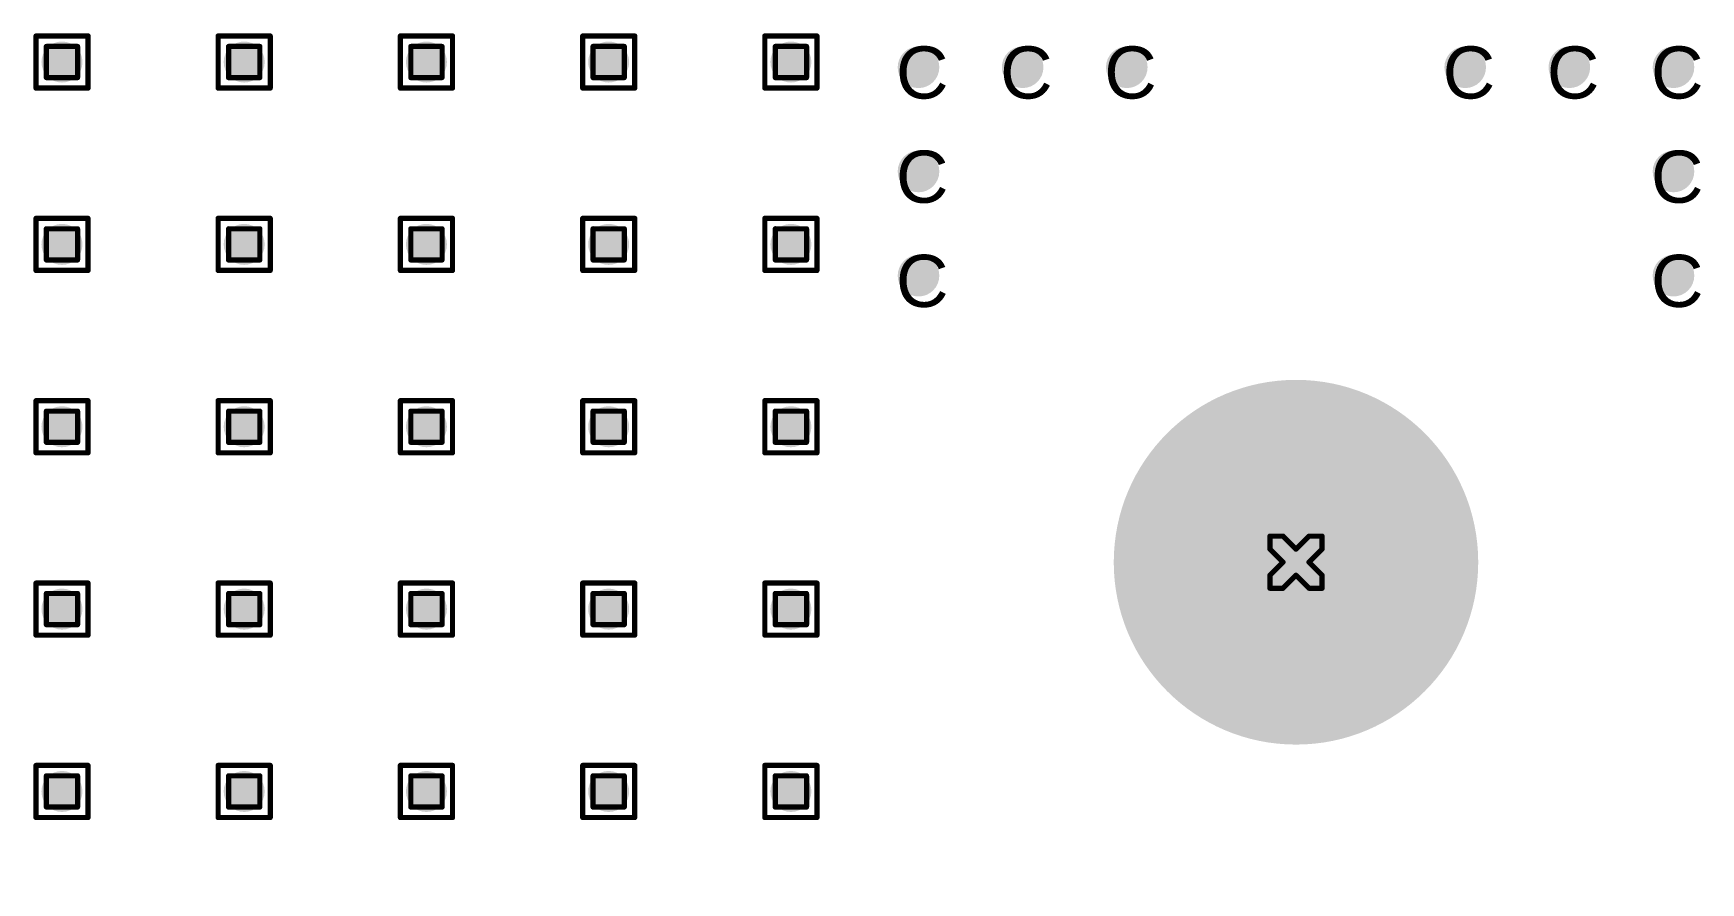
# Model space of a CAD drawing. Header units: millimetres. Extents: x -25 to 478, y -31 to 252.
# Drawn here: x 121.72 to 137.98, y 9.39 to 17.67 of the extents above; entities that cross this region are included whole.
import ezdxf

# ---------------------------------------------------------------- set-up
doc = ezdxf.new("R2010")
doc.units = ezdxf.units.MM
doc.layers.add('DrillDrawing', color=1, linetype='Continuous')
doc.layers.add('ViaHoleLayer', color=16, linetype='Continuous')
doc.styles.add('Arial', font='', dxfattribs={"height": 0.2})
doc.styles.get('Arial').set_extended_font_data('Arial')

# ---------------------------------------------------------------- blocks, each defined once
blk = doc.blocks.new('FP_CB25_18_CY_CONN_TERM_LUG_25MM4_7MM9_MFG_1507')
at = {"layer": 'ViaHoleLayer'}
h = blk.add_hatch(color=16, dxfattribs=at)
edge = h.paths.add_edge_path()
edge.add_arc((-3.048, 3.683), 0.203, 0, 360)
h = blk.add_hatch(color=16, dxfattribs=at)
edge = h.paths.add_edge_path()
edge.add_arc((-2.032, 3.683), 0.203, 0, 360)
h = blk.add_hatch(color=16, dxfattribs=at)
edge = h.paths.add_edge_path()
edge.add_arc((-1.016, 3.683), 0.203, 0, 360)
h = blk.add_hatch(color=16, dxfattribs=at)
edge = h.paths.add_edge_path()
edge.add_arc((0, 3.683), 0.203, 0, 360)
h = blk.add_hatch(color=16, dxfattribs=at)
edge = h.paths.add_edge_path()
edge.add_arc((10.414, 3.683), 0.203, 0, 360)
h = blk.add_hatch(color=16, dxfattribs=at)
edge = h.paths.add_edge_path()
edge.add_arc((11.43, 3.683), 0.203, 0, 360)
h = blk.add_hatch(color=16, dxfattribs=at)
edge = h.paths.add_edge_path()
edge.add_arc((12.446, 3.683), 0.203, 0, 360)
h = blk.add_hatch(color=16, dxfattribs=at)
edge = h.paths.add_edge_path()
edge.add_arc((-3.048, 2.667), 0.203, 0, 360)
h = blk.add_hatch(color=16, dxfattribs=at)
edge = h.paths.add_edge_path()
edge.add_arc((-2.032, 2.667), 0.203, 0, 360)
h = blk.add_hatch(color=16, dxfattribs=at)
edge = h.paths.add_edge_path()
edge.add_arc((-1.016, 2.667), 0.203, 0, 360)
h = blk.add_hatch(color=16, dxfattribs=at)
edge = h.paths.add_edge_path()
edge.add_arc((0, 2.667), 0.203, 0, 360)
h = blk.add_hatch(color=16, dxfattribs=at)
edge = h.paths.add_edge_path()
edge.add_arc((12.446, 2.667), 0.203, 0, 360)
h = blk.add_hatch(color=16, dxfattribs=at)
edge = h.paths.add_edge_path()
edge.add_arc((-3.048, 1.651), 0.203, 0, 360)
h = blk.add_hatch(color=16, dxfattribs=at)
edge = h.paths.add_edge_path()
edge.add_arc((-2.032, 1.651), 0.203, 0, 360)
h = blk.add_hatch(color=16, dxfattribs=at)
edge = h.paths.add_edge_path()
edge.add_arc((-1.016, 1.651), 0.203, 0, 360)
h = blk.add_hatch(color=16, dxfattribs=at)
edge = h.paths.add_edge_path()
edge.add_arc((0, 1.651), 0.203, 0, 360)
h = blk.add_hatch(color=16, dxfattribs=at)
edge = h.paths.add_edge_path()
edge.add_arc((12.446, 1.651), 0.203, 0, 360)
h = blk.add_hatch(color=16, dxfattribs=at)
edge = h.paths.add_edge_path()
edge.add_arc((7.62, 0), 1.778, 0, 360)
h = blk.add_hatch(color=16, dxfattribs=at)
edge = h.paths.add_edge_path()
edge.add_arc((-3.048, 0.635), 0.203, 0, 360)
h = blk.add_hatch(color=16, dxfattribs=at)
edge = h.paths.add_edge_path()
edge.add_arc((-2.032, 0.635), 0.203, 0, 360)
h = blk.add_hatch(color=16, dxfattribs=at)
edge = h.paths.add_edge_path()
edge.add_arc((-1.016, 0.635), 0.203, 0, 360)
h = blk.add_hatch(color=16, dxfattribs=at)
edge = h.paths.add_edge_path()
edge.add_arc((0, 0.635), 0.203, 0, 360)
h = blk.add_hatch(color=16, dxfattribs=at)
edge = h.paths.add_edge_path()
edge.add_arc((-3.048, -0.635), 0.203, 0, 360)
h = blk.add_hatch(color=16, dxfattribs=at)
edge = h.paths.add_edge_path()
edge.add_arc((-2.032, -0.635), 0.203, 0, 360)
h = blk.add_hatch(color=16, dxfattribs=at)
edge = h.paths.add_edge_path()
edge.add_arc((-1.016, -0.635), 0.203, 0, 360)
h = blk.add_hatch(color=16, dxfattribs=at)
edge = h.paths.add_edge_path()
edge.add_arc((0, -0.635), 0.203, 0, 360)
h = blk.add_hatch(color=16, dxfattribs=at)
edge = h.paths.add_edge_path()
edge.add_arc((-3.048, -1.651), 0.203, 0, 360)
h = blk.add_hatch(color=16, dxfattribs=at)
edge = h.paths.add_edge_path()
edge.add_arc((-2.032, -1.651), 0.203, 0, 360)
h = blk.add_hatch(color=16, dxfattribs=at)
edge = h.paths.add_edge_path()
edge.add_arc((-1.016, -1.651), 0.203, 0, 360)
h = blk.add_hatch(color=16, dxfattribs=at)
edge = h.paths.add_edge_path()
edge.add_arc((0, -1.651), 0.203, 0, 360)
h = blk.add_hatch(color=16, dxfattribs=at)
edge = h.paths.add_edge_path()
edge.add_arc((12.446, -1.651), 0.203, 0, 360)
h = blk.add_hatch(color=16, dxfattribs=at)
edge = h.paths.add_edge_path()
edge.add_arc((-3.048, -2.667), 0.203, 0, 360)
h = blk.add_hatch(color=16, dxfattribs=at)
edge = h.paths.add_edge_path()
edge.add_arc((-2.032, -2.667), 0.203, 0, 360)
h = blk.add_hatch(color=16, dxfattribs=at)
edge = h.paths.add_edge_path()
edge.add_arc((-1.016, -2.667), 0.203, 0, 360)
h = blk.add_hatch(color=16, dxfattribs=at)
edge = h.paths.add_edge_path()
edge.add_arc((0, -2.667), 0.203, 0, 360)
h = blk.add_hatch(color=16, dxfattribs=at)
edge = h.paths.add_edge_path()
edge.add_arc((12.446, -2.667), 0.203, 0, 360)
h = blk.add_hatch(color=16, dxfattribs=at)
edge = h.paths.add_edge_path()
edge.add_arc((-3.048, -3.683), 0.203, 0, 360)
h = blk.add_hatch(color=16, dxfattribs=at)
edge = h.paths.add_edge_path()
edge.add_arc((-2.032, -3.683), 0.203, 0, 360)
h = blk.add_hatch(color=16, dxfattribs=at)
edge = h.paths.add_edge_path()
edge.add_arc((-1.016, -3.683), 0.203, 0, 360)
h = blk.add_hatch(color=16, dxfattribs=at)
edge = h.paths.add_edge_path()
edge.add_arc((0, -3.683), 0.203, 0, 360)
h = blk.add_hatch(color=16, dxfattribs=at)
edge = h.paths.add_edge_path()
edge.add_arc((10.414, -3.683), 0.203, 0, 360)
h = blk.add_hatch(color=16, dxfattribs=at)
edge = h.paths.add_edge_path()
edge.add_arc((11.43, -3.683), 0.203, 0, 360)
h = blk.add_hatch(color=16, dxfattribs=at)
edge = h.paths.add_edge_path()
edge.add_arc((12.446, -3.683), 0.203, 0, 360)

msp = doc.modelspace()

# ---------------------------------------------------------------- hatches: boundary and pattern name
at = {"layer": 'ViaHoleLayer'}
h = msp.add_hatch(color=16, dxfattribs=at)
edge = h.paths.add_edge_path()
edge.add_arc((121.996, 17.395), 0.2, 0, 360)
h = msp.add_hatch(color=16, dxfattribs=at)
edge = h.paths.add_edge_path()
edge.add_arc((123.774, 17.395), 0.2, 0, 360)
h = msp.add_hatch(color=16, dxfattribs=at)
edge = h.paths.add_edge_path()
edge.add_arc((125.552, 17.395), 0.2, 0, 360)
h = msp.add_hatch(color=16, dxfattribs=at)
edge = h.paths.add_edge_path()
edge.add_arc((127.33, 17.395), 0.2, 0, 360)
h = msp.add_hatch(color=16, dxfattribs=at)
edge = h.paths.add_edge_path()
edge.add_arc((129.108, 17.395), 0.2, 0, 360)
h = msp.add_hatch(color=16, dxfattribs=at)
edge = h.paths.add_edge_path()
edge.add_arc((121.996, 15.617), 0.2, 0, 360)
h = msp.add_hatch(color=16, dxfattribs=at)
edge = h.paths.add_edge_path()
edge.add_arc((123.774, 15.617), 0.2, 0, 360)
h = msp.add_hatch(color=16, dxfattribs=at)
edge = h.paths.add_edge_path()
edge.add_arc((125.552, 15.617), 0.2, 0, 360)
h = msp.add_hatch(color=16, dxfattribs=at)
edge = h.paths.add_edge_path()
edge.add_arc((127.33, 15.617), 0.2, 0, 360)
h = msp.add_hatch(color=16, dxfattribs=at)
edge = h.paths.add_edge_path()
edge.add_arc((129.108, 15.617), 0.2, 0, 360)
h = msp.add_hatch(color=16, dxfattribs=at)
edge = h.paths.add_edge_path()
edge.add_arc((121.996, 13.839), 0.2, 0, 360)
h = msp.add_hatch(color=16, dxfattribs=at)
edge = h.paths.add_edge_path()
edge.add_arc((123.774, 13.839), 0.2, 0, 360)
h = msp.add_hatch(color=16, dxfattribs=at)
edge = h.paths.add_edge_path()
edge.add_arc((125.552, 13.839), 0.2, 0, 360)
h = msp.add_hatch(color=16, dxfattribs=at)
edge = h.paths.add_edge_path()
edge.add_arc((127.33, 13.839), 0.2, 0, 360)
h = msp.add_hatch(color=16, dxfattribs=at)
edge = h.paths.add_edge_path()
edge.add_arc((129.108, 13.839), 0.2, 0, 360)
h = msp.add_hatch(color=16, dxfattribs=at)
edge = h.paths.add_edge_path()
edge.add_arc((121.996, 12.061), 0.2, 0, 360)
h = msp.add_hatch(color=16, dxfattribs=at)
edge = h.paths.add_edge_path()
edge.add_arc((123.774, 12.061), 0.2, 0, 360)
h = msp.add_hatch(color=16, dxfattribs=at)
edge = h.paths.add_edge_path()
edge.add_arc((125.552, 12.061), 0.2, 0, 360)
h = msp.add_hatch(color=16, dxfattribs=at)
edge = h.paths.add_edge_path()
edge.add_arc((127.33, 12.061), 0.2, 0, 360)
h = msp.add_hatch(color=16, dxfattribs=at)
edge = h.paths.add_edge_path()
edge.add_arc((129.108, 12.061), 0.2, 0, 360)
h = msp.add_hatch(color=16, dxfattribs=at)
edge = h.paths.add_edge_path()
edge.add_arc((121.996, 10.283), 0.2, 0, 360)
h = msp.add_hatch(color=16, dxfattribs=at)
edge = h.paths.add_edge_path()
edge.add_arc((123.774, 10.283), 0.2, 0, 360)
h = msp.add_hatch(color=16, dxfattribs=at)
edge = h.paths.add_edge_path()
edge.add_arc((125.552, 10.283), 0.2, 0, 360)
h = msp.add_hatch(color=16, dxfattribs=at)
edge = h.paths.add_edge_path()
edge.add_arc((127.33, 10.283), 0.2, 0, 360)
h = msp.add_hatch(color=16, dxfattribs=at)
edge = h.paths.add_edge_path()
edge.add_arc((129.108, 10.283), 0.2, 0, 360)

# ---------------------------------------------------------------- linework, layer by layer
at = {"layer": 'DrillDrawing', "const_width": 0.0508}
for points in [[(121.742, 17.649), (122.25, 17.649)], [(121.742, 17.141), (121.742, 17.649)], [(121.844, 17.547), (122.149, 17.547)], [(121.844, 17.243), (121.844, 17.547)], [(122.149, 17.243), (122.149, 17.547)], [(122.25, 17.141), (122.25, 17.649)], [(123.52, 17.649), (124.028, 17.649)], [(123.52, 17.141), (123.52, 17.649)], [(123.622, 17.547), (123.927, 17.547)], [(123.622, 17.243), (123.622, 17.547)], [(123.927, 17.243), (123.927, 17.547)], [(124.028, 17.141), (124.028, 17.649)], [(125.298, 17.649), (125.806, 17.649)], [(125.298, 17.141), (125.298, 17.649)], [(125.4, 17.547), (125.705, 17.547)], [(125.4, 17.243), (125.4, 17.547)], [(125.705, 17.243), (125.705, 17.547)], [(125.806, 17.141), (125.806, 17.649)], [(127.076, 17.649), (127.584, 17.649)], [(127.076, 17.141), (127.076, 17.649)], [(127.178, 17.547), (127.483, 17.547)], [(127.178, 17.243), (127.178, 17.547)], [(127.483, 17.243), (127.483, 17.547)], [(127.584, 17.141), (127.584, 17.649)], [(128.854, 17.649), (129.362, 17.649)], [(128.854, 17.141), (128.854, 17.649)], [(128.956, 17.547), (129.261, 17.547)], [(128.956, 17.243), (128.956, 17.547)], [(129.261, 17.243), (129.261, 17.547)], [(129.362, 17.141), (129.362, 17.649)], [(121.844, 17.243), (122.149, 17.243)], [(123.622, 17.243), (123.927, 17.243)], [(125.4, 17.243), (125.705, 17.243)], [(127.178, 17.243), (127.483, 17.243)], [(128.956, 17.243), (129.261, 17.243)], [(121.742, 17.141), (122.25, 17.141)], [(123.52, 17.141), (124.028, 17.141)], [(125.298, 17.141), (125.806, 17.141)], [(127.076, 17.141), (127.584, 17.141)], [(128.854, 17.141), (129.362, 17.141)], [(121.742, 15.871), (122.25, 15.871)], [(121.742, 15.363), (121.742, 15.871)], [(121.844, 15.769), (122.149, 15.769)], [(121.844, 15.465), (121.844, 15.769)], [(122.149, 15.465), (122.149, 15.769)], [(122.25, 15.363), (122.25, 15.871)], [(123.52, 15.871), (124.028, 15.871)], [(123.52, 15.363), (123.52, 15.871)], [(123.622, 15.769), (123.927, 15.769)], [(123.622, 15.465), (123.622, 15.769)], [(123.927, 15.465), (123.927, 15.769)], [(124.028, 15.363), (124.028, 15.871)], [(125.298, 15.871), (125.806, 15.871)], [(125.298, 15.363), (125.298, 15.871)], [(125.4, 15.769), (125.705, 15.769)], [(125.4, 15.465), (125.4, 15.769)], [(125.705, 15.465), (125.705, 15.769)], [(125.806, 15.363), (125.806, 15.871)], [(127.076, 15.871), (127.584, 15.871)], [(127.076, 15.363), (127.076, 15.871)], [(127.178, 15.769), (127.483, 15.769)], [(127.178, 15.465), (127.178, 15.769)], [(127.483, 15.465), (127.483, 15.769)], [(127.584, 15.363), (127.584, 15.871)], [(128.854, 15.871), (129.362, 15.871)], [(128.854, 15.363), (128.854, 15.871)], [(128.956, 15.769), (129.261, 15.769)], [(128.956, 15.465), (128.956, 15.769)], [(129.261, 15.465), (129.261, 15.769)], [(129.362, 15.363), (129.362, 15.871)], [(121.844, 15.465), (122.149, 15.465)], [(123.622, 15.465), (123.927, 15.465)], [(125.4, 15.465), (125.705, 15.465)], [(127.178, 15.465), (127.483, 15.465)], [(128.956, 15.465), (129.261, 15.465)], [(121.742, 15.363), (122.25, 15.363)], [(123.52, 15.363), (124.028, 15.363)], [(125.298, 15.363), (125.806, 15.363)], [(127.076, 15.363), (127.584, 15.363)], [(128.854, 15.363), (129.362, 15.363)], [(121.742, 14.093), (122.25, 14.093)], [(121.742, 13.585), (121.742, 14.093)], [(121.844, 13.991), (122.149, 13.991)], [(121.844, 13.687), (121.844, 13.991)], [(122.149, 13.687), (122.149, 13.991)], [(122.25, 13.585), (122.25, 14.093)], [(123.52, 14.093), (124.028, 14.093)], [(123.52, 13.585), (123.52, 14.093)], [(123.622, 13.991), (123.927, 13.991)], [(123.622, 13.687), (123.622, 13.991)], [(123.927, 13.687), (123.927, 13.991)], [(124.028, 13.585), (124.028, 14.093)], [(125.298, 14.093), (125.806, 14.093)], [(125.298, 13.585), (125.298, 14.093)], [(125.4, 13.991), (125.705, 13.991)], [(125.4, 13.687), (125.4, 13.991)], [(125.705, 13.687), (125.705, 13.991)], [(125.806, 13.585), (125.806, 14.093)], [(127.076, 14.093), (127.584, 14.093)], [(127.076, 13.585), (127.076, 14.093)], [(127.178, 13.991), (127.483, 13.991)], [(127.178, 13.687), (127.178, 13.991)], [(127.483, 13.687), (127.483, 13.991)], [(127.584, 13.585), (127.584, 14.093)], [(128.854, 14.093), (129.362, 14.093)], [(128.854, 13.585), (128.854, 14.093)], [(128.956, 13.991), (129.261, 13.991)], [(128.956, 13.687), (128.956, 13.991)], [(129.261, 13.687), (129.261, 13.991)], [(129.362, 13.585), (129.362, 14.093)], [(121.844, 13.687), (122.149, 13.687)], [(123.622, 13.687), (123.927, 13.687)], [(125.4, 13.687), (125.705, 13.687)], [(127.178, 13.687), (127.483, 13.687)], [(128.956, 13.687), (129.261, 13.687)], [(121.742, 13.585), (122.25, 13.585)], [(123.52, 13.585), (124.028, 13.585)], [(125.298, 13.585), (125.806, 13.585)], [(127.076, 13.585), (127.584, 13.585)], [(128.854, 13.585), (129.362, 13.585)], [(133.782, 12.645), (133.782, 12.772)], [(133.782, 12.772), (133.909, 12.772)], [(133.909, 12.772), (134.036, 12.645)], [(134.036, 12.645), (134.163, 12.772)], [(134.163, 12.772), (134.29, 12.772)], [(134.29, 12.645), (134.29, 12.772)], [(133.782, 12.645), (133.909, 12.518)], [(133.782, 12.391), (133.909, 12.518)], [(134.163, 12.518), (134.29, 12.645)], [(134.163, 12.518), (134.29, 12.391)], [(133.782, 12.264), (133.782, 12.391)], [(133.909, 12.264), (134.036, 12.391)], [(134.036, 12.391), (134.163, 12.264)], [(134.29, 12.264), (134.29, 12.391)], [(121.742, 12.315), (122.25, 12.315)], [(121.742, 11.807), (121.742, 12.315)], [(121.844, 12.213), (122.149, 12.213)], [(121.844, 11.909), (121.844, 12.213)], [(122.149, 11.909), (122.149, 12.213)], [(122.25, 11.807), (122.25, 12.315)], [(123.52, 12.315), (124.028, 12.315)], [(123.52, 11.807), (123.52, 12.315)], [(123.622, 12.213), (123.927, 12.213)], [(123.622, 11.909), (123.622, 12.213)], [(123.927, 11.909), (123.927, 12.213)], [(124.028, 11.807), (124.028, 12.315)], [(125.298, 12.315), (125.806, 12.315)], [(125.298, 11.807), (125.298, 12.315)], [(125.4, 12.213), (125.705, 12.213)], [(125.4, 11.909), (125.4, 12.213)], [(125.705, 11.909), (125.705, 12.213)], [(125.806, 11.807), (125.806, 12.315)], [(127.076, 12.315), (127.584, 12.315)], [(127.076, 11.807), (127.076, 12.315)], [(127.178, 12.213), (127.483, 12.213)], [(127.178, 11.909), (127.178, 12.213)], [(127.483, 11.909), (127.483, 12.213)], [(127.584, 11.807), (127.584, 12.315)], [(128.854, 12.315), (129.362, 12.315)], [(128.854, 11.807), (128.854, 12.315)], [(128.956, 12.213), (129.261, 12.213)], [(128.956, 11.909), (128.956, 12.213)], [(129.261, 11.909), (129.261, 12.213)], [(129.362, 11.807), (129.362, 12.315)], [(133.782, 12.264), (133.909, 12.264)], [(134.163, 12.264), (134.29, 12.264)], [(121.844, 11.909), (122.149, 11.909)], [(123.622, 11.909), (123.927, 11.909)], [(125.4, 11.909), (125.705, 11.909)], [(127.178, 11.909), (127.483, 11.909)], [(128.956, 11.909), (129.261, 11.909)], [(121.742, 11.807), (122.25, 11.807)], [(123.52, 11.807), (124.028, 11.807)], [(125.298, 11.807), (125.806, 11.807)], [(127.076, 11.807), (127.584, 11.807)], [(128.854, 11.807), (129.362, 11.807)], [(121.742, 10.537), (122.25, 10.537)], [(121.742, 10.029), (121.742, 10.537)], [(121.844, 10.435), (122.149, 10.435)], [(121.844, 10.131), (121.844, 10.435)], [(122.149, 10.131), (122.149, 10.435)], [(122.25, 10.029), (122.25, 10.537)], [(123.52, 10.537), (124.028, 10.537)], [(123.52, 10.029), (123.52, 10.537)], [(123.622, 10.435), (123.927, 10.435)], [(123.622, 10.131), (123.622, 10.435)], [(123.927, 10.131), (123.927, 10.435)], [(124.028, 10.029), (124.028, 10.537)], [(125.298, 10.537), (125.806, 10.537)], [(125.298, 10.029), (125.298, 10.537)], [(125.4, 10.435), (125.705, 10.435)], [(125.4, 10.131), (125.4, 10.435)], [(125.705, 10.131), (125.705, 10.435)], [(125.806, 10.029), (125.806, 10.537)], [(127.076, 10.537), (127.584, 10.537)], [(127.076, 10.029), (127.076, 10.537)], [(127.178, 10.435), (127.483, 10.435)], [(127.178, 10.131), (127.178, 10.435)], [(127.483, 10.131), (127.483, 10.435)], [(127.584, 10.029), (127.584, 10.537)], [(128.854, 10.537), (129.362, 10.537)], [(128.854, 10.029), (128.854, 10.537)], [(128.956, 10.435), (129.261, 10.435)], [(128.956, 10.131), (128.956, 10.435)], [(129.261, 10.131), (129.261, 10.435)], [(129.362, 10.029), (129.362, 10.537)], [(121.844, 10.131), (122.149, 10.131)], [(123.622, 10.131), (123.927, 10.131)], [(125.4, 10.131), (125.705, 10.131)], [(127.178, 10.131), (127.483, 10.131)], [(128.956, 10.131), (129.261, 10.131)], [(121.742, 10.029), (122.25, 10.029)], [(123.52, 10.029), (124.028, 10.029)], [(125.298, 10.029), (125.806, 10.029)], [(127.076, 10.029), (127.584, 10.029)], [(128.854, 10.029), (129.362, 10.029)]]:
    msp.add_lwpolyline(points, dxfattribs=at)
at = {"layer": 'DrillDrawing', "const_width": 0.0254}
for points in [[(121.73, 17.649, 1), (121.755, 17.649, 1)], [(121.73, 17.649, 1), (121.755, 17.649, 1)], [(121.831, 17.547, 1), (121.856, 17.547, 1)], [(121.831, 17.547, 1), (121.856, 17.547, 1)], [(122.136, 17.547, 1), (122.161, 17.547, 1)], [(122.136, 17.547, 1), (122.161, 17.547, 1)], [(122.237, 17.649, 1), (122.263, 17.649, 1)], [(122.237, 17.649, 1), (122.263, 17.649, 1)], [(123.507, 17.649, 1), (123.533, 17.649, 1)], [(123.507, 17.649, 1), (123.533, 17.649, 1)], [(123.609, 17.547, 1), (123.635, 17.547, 1)], [(123.609, 17.547, 1), (123.635, 17.547, 1)], [(123.914, 17.547, 1), (123.939, 17.547, 1)], [(123.914, 17.547, 1), (123.939, 17.547, 1)], [(124.016, 17.649, 1), (124.041, 17.649, 1)], [(124.016, 17.649, 1), (124.041, 17.649, 1)], [(125.285, 17.649, 1), (125.311, 17.649, 1)], [(125.285, 17.649, 1), (125.311, 17.649, 1)], [(125.387, 17.547, 1), (125.412, 17.547, 1)], [(125.387, 17.547, 1), (125.412, 17.547, 1)], [(125.692, 17.547, 1), (125.717, 17.547, 1)], [(125.692, 17.547, 1), (125.717, 17.547, 1)], [(125.793, 17.649, 1), (125.819, 17.649, 1)], [(125.793, 17.649, 1), (125.819, 17.649, 1)], [(127.064, 17.649, 1), (127.089, 17.649, 1)], [(127.064, 17.649, 1), (127.089, 17.649, 1)], [(127.165, 17.547, 1), (127.191, 17.547, 1)], [(127.165, 17.547, 1), (127.191, 17.547, 1)], [(127.47, 17.547, 1), (127.495, 17.547, 1)], [(127.47, 17.547, 1), (127.495, 17.547, 1)], [(127.572, 17.649, 1), (127.597, 17.649, 1)], [(127.572, 17.649, 1), (127.597, 17.649, 1)], [(128.841, 17.649, 1), (128.867, 17.649, 1)], [(128.841, 17.649, 1), (128.867, 17.649, 1)], [(128.943, 17.547, 1), (128.969, 17.547, 1)], [(128.943, 17.547, 1), (128.969, 17.547, 1)], [(129.248, 17.547, 1), (129.273, 17.547, 1)], [(129.248, 17.547, 1), (129.273, 17.547, 1)], [(129.35, 17.649, 1), (129.375, 17.649, 1)], [(129.35, 17.649, 1), (129.375, 17.649, 1)], [(121.831, 17.243, 1), (121.856, 17.243, 1)], [(121.831, 17.243, 1), (121.856, 17.243, 1)], [(122.136, 17.243, 1), (122.161, 17.243, 1)], [(122.136, 17.243, 1), (122.161, 17.243, 1)], [(123.609, 17.243, 1), (123.635, 17.243, 1)], [(123.609, 17.243, 1), (123.635, 17.243, 1)], [(123.914, 17.243, 1), (123.939, 17.243, 1)], [(123.914, 17.243, 1), (123.939, 17.243, 1)], [(125.387, 17.243, 1), (125.412, 17.243, 1)], [(125.387, 17.243, 1), (125.412, 17.243, 1)], [(125.692, 17.243, 1), (125.717, 17.243, 1)], [(125.692, 17.243, 1), (125.717, 17.243, 1)], [(127.165, 17.243, 1), (127.191, 17.243, 1)], [(127.165, 17.243, 1), (127.191, 17.243, 1)], [(127.47, 17.243, 1), (127.495, 17.243, 1)], [(127.47, 17.243, 1), (127.495, 17.243, 1)], [(128.943, 17.243, 1), (128.969, 17.243, 1)], [(128.943, 17.243, 1), (128.969, 17.243, 1)], [(129.248, 17.243, 1), (129.273, 17.243, 1)], [(129.248, 17.243, 1), (129.273, 17.243, 1)], [(121.73, 17.141, 1), (121.755, 17.141, 1)], [(121.73, 17.141, 1), (121.755, 17.141, 1)], [(122.237, 17.141, 1), (122.263, 17.141, 1)], [(122.237, 17.141, 1), (122.263, 17.141, 1)], [(123.507, 17.141, 1), (123.533, 17.141, 1)], [(123.507, 17.141, 1), (123.533, 17.141, 1)], [(124.016, 17.141, 1), (124.041, 17.141, 1)], [(124.016, 17.141, 1), (124.041, 17.141, 1)], [(125.285, 17.141, 1), (125.311, 17.141, 1)], [(125.285, 17.141, 1), (125.311, 17.141, 1)], [(125.793, 17.141, 1), (125.819, 17.141, 1)], [(125.793, 17.141, 1), (125.819, 17.141, 1)], [(127.064, 17.141, 1), (127.089, 17.141, 1)], [(127.064, 17.141, 1), (127.089, 17.141, 1)], [(127.572, 17.141, 1), (127.597, 17.141, 1)], [(127.572, 17.141, 1), (127.597, 17.141, 1)], [(128.841, 17.141, 1), (128.867, 17.141, 1)], [(128.841, 17.141, 1), (128.867, 17.141, 1)], [(129.35, 17.141, 1), (129.375, 17.141, 1)], [(129.35, 17.141, 1), (129.375, 17.141, 1)], [(121.73, 15.871, 1), (121.755, 15.871, 1)], [(121.73, 15.871, 1), (121.755, 15.871, 1)], [(121.831, 15.769, 1), (121.856, 15.769, 1)], [(121.831, 15.769, 1), (121.856, 15.769, 1)], [(122.136, 15.769, 1), (122.161, 15.769, 1)], [(122.136, 15.769, 1), (122.161, 15.769, 1)], [(122.237, 15.871, 1), (122.263, 15.871, 1)], [(122.237, 15.871, 1), (122.263, 15.871, 1)], [(123.507, 15.871, 1), (123.533, 15.871, 1)], [(123.507, 15.871, 1), (123.533, 15.871, 1)], [(123.609, 15.769, 1), (123.635, 15.769, 1)], [(123.609, 15.769, 1), (123.635, 15.769, 1)], [(123.914, 15.769, 1), (123.939, 15.769, 1)], [(123.914, 15.769, 1), (123.939, 15.769, 1)], [(124.016, 15.871, 1), (124.041, 15.871, 1)], [(124.016, 15.871, 1), (124.041, 15.871, 1)], [(125.285, 15.871, 1), (125.311, 15.871, 1)], [(125.285, 15.871, 1), (125.311, 15.871, 1)], [(125.387, 15.769, 1), (125.412, 15.769, 1)], [(125.387, 15.769, 1), (125.412, 15.769, 1)], [(125.692, 15.769, 1), (125.717, 15.769, 1)], [(125.692, 15.769, 1), (125.717, 15.769, 1)], [(125.793, 15.871, 1), (125.819, 15.871, 1)], [(125.793, 15.871, 1), (125.819, 15.871, 1)], [(127.064, 15.871, 1), (127.089, 15.871, 1)], [(127.064, 15.871, 1), (127.089, 15.871, 1)], [(127.165, 15.769, 1), (127.191, 15.769, 1)], [(127.165, 15.769, 1), (127.191, 15.769, 1)], [(127.47, 15.769, 1), (127.495, 15.769, 1)], [(127.47, 15.769, 1), (127.495, 15.769, 1)], [(127.572, 15.871, 1), (127.597, 15.871, 1)], [(127.572, 15.871, 1), (127.597, 15.871, 1)], [(128.841, 15.871, 1), (128.867, 15.871, 1)], [(128.841, 15.871, 1), (128.867, 15.871, 1)], [(128.943, 15.769, 1), (128.969, 15.769, 1)], [(128.943, 15.769, 1), (128.969, 15.769, 1)], [(129.248, 15.769, 1), (129.273, 15.769, 1)], [(129.248, 15.769, 1), (129.273, 15.769, 1)], [(129.35, 15.871, 1), (129.375, 15.871, 1)], [(129.35, 15.871, 1), (129.375, 15.871, 1)], [(121.831, 15.465, 1), (121.856, 15.465, 1)], [(121.831, 15.465, 1), (121.856, 15.465, 1)], [(122.136, 15.465, 1), (122.161, 15.465, 1)], [(122.136, 15.465, 1), (122.161, 15.465, 1)], [(123.609, 15.465, 1), (123.635, 15.465, 1)], [(123.609, 15.465, 1), (123.635, 15.465, 1)], [(123.914, 15.465, 1), (123.939, 15.465, 1)], [(123.914, 15.465, 1), (123.939, 15.465, 1)], [(125.387, 15.465, 1), (125.412, 15.465, 1)], [(125.387, 15.465, 1), (125.412, 15.465, 1)], [(125.692, 15.465, 1), (125.717, 15.465, 1)], [(125.692, 15.465, 1), (125.717, 15.465, 1)], [(127.165, 15.465, 1), (127.191, 15.465, 1)], [(127.165, 15.465, 1), (127.191, 15.465, 1)], [(127.47, 15.465, 1), (127.495, 15.465, 1)], [(127.47, 15.465, 1), (127.495, 15.465, 1)], [(128.943, 15.465, 1), (128.969, 15.465, 1)], [(128.943, 15.465, 1), (128.969, 15.465, 1)], [(129.248, 15.465, 1), (129.273, 15.465, 1)], [(129.248, 15.465, 1), (129.273, 15.465, 1)], [(121.73, 15.363, 1), (121.755, 15.363, 1)], [(121.73, 15.363, 1), (121.755, 15.363, 1)], [(122.237, 15.363, 1), (122.263, 15.363, 1)], [(122.237, 15.363, 1), (122.263, 15.363, 1)], [(123.507, 15.363, 1), (123.533, 15.363, 1)], [(123.507, 15.363, 1), (123.533, 15.363, 1)], [(124.016, 15.363, 1), (124.041, 15.363, 1)], [(124.016, 15.363, 1), (124.041, 15.363, 1)], [(125.285, 15.363, 1), (125.311, 15.363, 1)], [(125.285, 15.363, 1), (125.311, 15.363, 1)], [(125.793, 15.363, 1), (125.819, 15.363, 1)], [(125.793, 15.363, 1), (125.819, 15.363, 1)], [(127.064, 15.363, 1), (127.089, 15.363, 1)], [(127.064, 15.363, 1), (127.089, 15.363, 1)], [(127.572, 15.363, 1), (127.597, 15.363, 1)], [(127.572, 15.363, 1), (127.597, 15.363, 1)], [(128.841, 15.363, 1), (128.867, 15.363, 1)], [(128.841, 15.363, 1), (128.867, 15.363, 1)], [(129.35, 15.363, 1), (129.375, 15.363, 1)], [(129.35, 15.363, 1), (129.375, 15.363, 1)], [(121.73, 14.093, 1), (121.755, 14.093, 1)], [(121.73, 14.093, 1), (121.755, 14.093, 1)], [(121.831, 13.991, 1), (121.856, 13.991, 1)], [(121.831, 13.991, 1), (121.856, 13.991, 1)], [(122.136, 13.991, 1), (122.161, 13.991, 1)], [(122.136, 13.991, 1), (122.161, 13.991, 1)], [(122.237, 14.093, 1), (122.263, 14.093, 1)], [(122.237, 14.093, 1), (122.263, 14.093, 1)], [(123.507, 14.093, 1), (123.533, 14.093, 1)], [(123.507, 14.093, 1), (123.533, 14.093, 1)], [(123.609, 13.991, 1), (123.635, 13.991, 1)], [(123.609, 13.991, 1), (123.635, 13.991, 1)], [(123.914, 13.991, 1), (123.939, 13.991, 1)], [(123.914, 13.991, 1), (123.939, 13.991, 1)], [(124.016, 14.093, 1), (124.041, 14.093, 1)], [(124.016, 14.093, 1), (124.041, 14.093, 1)], [(125.285, 14.093, 1), (125.311, 14.093, 1)], [(125.285, 14.093, 1), (125.311, 14.093, 1)], [(125.387, 13.991, 1), (125.412, 13.991, 1)], [(125.387, 13.991, 1), (125.412, 13.991, 1)], [(125.692, 13.991, 1), (125.717, 13.991, 1)], [(125.692, 13.991, 1), (125.717, 13.991, 1)], [(125.793, 14.093, 1), (125.819, 14.093, 1)], [(125.793, 14.093, 1), (125.819, 14.093, 1)], [(127.064, 14.093, 1), (127.089, 14.093, 1)], [(127.064, 14.093, 1), (127.089, 14.093, 1)], [(127.165, 13.991, 1), (127.191, 13.991, 1)], [(127.165, 13.991, 1), (127.191, 13.991, 1)], [(127.47, 13.991, 1), (127.495, 13.991, 1)], [(127.47, 13.991, 1), (127.495, 13.991, 1)], [(127.572, 14.093, 1), (127.597, 14.093, 1)], [(127.572, 14.093, 1), (127.597, 14.093, 1)], [(128.841, 14.093, 1), (128.867, 14.093, 1)], [(128.841, 14.093, 1), (128.867, 14.093, 1)], [(128.943, 13.991, 1), (128.969, 13.991, 1)], [(128.943, 13.991, 1), (128.969, 13.991, 1)], [(129.248, 13.991, 1), (129.273, 13.991, 1)], [(129.248, 13.991, 1), (129.273, 13.991, 1)], [(129.35, 14.093, 1), (129.375, 14.093, 1)], [(129.35, 14.093, 1), (129.375, 14.093, 1)], [(121.831, 13.687, 1), (121.856, 13.687, 1)], [(121.831, 13.687, 1), (121.856, 13.687, 1)], [(122.136, 13.687, 1), (122.161, 13.687, 1)], [(122.136, 13.687, 1), (122.161, 13.687, 1)], [(123.609, 13.687, 1), (123.635, 13.687, 1)], [(123.609, 13.687, 1), (123.635, 13.687, 1)], [(123.914, 13.687, 1), (123.939, 13.687, 1)], [(123.914, 13.687, 1), (123.939, 13.687, 1)], [(125.387, 13.687, 1), (125.412, 13.687, 1)], [(125.387, 13.687, 1), (125.412, 13.687, 1)], [(125.692, 13.687, 1), (125.717, 13.687, 1)], [(125.692, 13.687, 1), (125.717, 13.687, 1)], [(127.165, 13.687, 1), (127.191, 13.687, 1)], [(127.165, 13.687, 1), (127.191, 13.687, 1)], [(127.47, 13.687, 1), (127.495, 13.687, 1)], [(127.47, 13.687, 1), (127.495, 13.687, 1)], [(128.943, 13.687, 1), (128.969, 13.687, 1)], [(128.943, 13.687, 1), (128.969, 13.687, 1)], [(129.248, 13.687, 1), (129.273, 13.687, 1)], [(129.248, 13.687, 1), (129.273, 13.687, 1)], [(121.73, 13.585, 1), (121.755, 13.585, 1)], [(121.73, 13.585, 1), (121.755, 13.585, 1)], [(122.237, 13.585, 1), (122.263, 13.585, 1)], [(122.237, 13.585, 1), (122.263, 13.585, 1)], [(123.507, 13.585, 1), (123.533, 13.585, 1)], [(123.507, 13.585, 1), (123.533, 13.585, 1)], [(124.016, 13.585, 1), (124.041, 13.585, 1)], [(124.016, 13.585, 1), (124.041, 13.585, 1)], [(125.285, 13.585, 1), (125.311, 13.585, 1)], [(125.285, 13.585, 1), (125.311, 13.585, 1)], [(125.793, 13.585, 1), (125.819, 13.585, 1)], [(125.793, 13.585, 1), (125.819, 13.585, 1)], [(127.064, 13.585, 1), (127.089, 13.585, 1)], [(127.064, 13.585, 1), (127.089, 13.585, 1)], [(127.572, 13.585, 1), (127.597, 13.585, 1)], [(127.572, 13.585, 1), (127.597, 13.585, 1)], [(128.841, 13.585, 1), (128.867, 13.585, 1)], [(128.841, 13.585, 1), (128.867, 13.585, 1)], [(129.35, 13.585, 1), (129.375, 13.585, 1)], [(129.35, 13.585, 1), (129.375, 13.585, 1)], [(133.769, 12.772, 1), (133.794, 12.772, 1)], [(133.769, 12.772, 1), (133.794, 12.772, 1)], [(133.896, 12.772, 1), (133.922, 12.772, 1)], [(133.896, 12.772, 1), (133.922, 12.772, 1)], [(134.15, 12.772, 1), (134.175, 12.772, 1)], [(134.15, 12.772, 1), (134.175, 12.772, 1)], [(134.277, 12.772, 1), (134.303, 12.772, 1)], [(134.277, 12.772, 1), (134.303, 12.772, 1)], [(133.769, 12.645, 1), (133.794, 12.645, 1)], [(133.769, 12.645, 1), (133.794, 12.645, 1)], [(133.896, 12.518, 1), (133.922, 12.518, 1)], [(133.896, 12.518, 1), (133.922, 12.518, 1)], [(134.023, 12.645, 1), (134.048, 12.645, 1)], [(134.023, 12.645, 1), (134.048, 12.645, 1)], [(134.15, 12.518, 1), (134.175, 12.518, 1)], [(134.15, 12.518, 1), (134.175, 12.518, 1)], [(134.277, 12.645, 1), (134.303, 12.645, 1)], [(134.277, 12.645, 1), (134.303, 12.645, 1)], [(133.769, 12.391, 1), (133.794, 12.391, 1)], [(133.769, 12.391, 1), (133.794, 12.391, 1)], [(134.023, 12.391, 1), (134.048, 12.391, 1)], [(134.023, 12.391, 1), (134.048, 12.391, 1)], [(134.277, 12.391, 1), (134.303, 12.391, 1)], [(134.277, 12.391, 1), (134.303, 12.391, 1)], [(121.73, 12.315, 1), (121.755, 12.315, 1)], [(121.73, 12.315, 1), (121.755, 12.315, 1)], [(121.831, 12.213, 1), (121.856, 12.213, 1)], [(121.831, 12.213, 1), (121.856, 12.213, 1)], [(122.136, 12.213, 1), (122.161, 12.213, 1)], [(122.136, 12.213, 1), (122.161, 12.213, 1)], [(122.237, 12.315, 1), (122.263, 12.315, 1)], [(122.237, 12.315, 1), (122.263, 12.315, 1)], [(123.507, 12.315, 1), (123.533, 12.315, 1)], [(123.507, 12.315, 1), (123.533, 12.315, 1)], [(123.609, 12.213, 1), (123.635, 12.213, 1)], [(123.609, 12.213, 1), (123.635, 12.213, 1)], [(123.914, 12.213, 1), (123.939, 12.213, 1)], [(123.914, 12.213, 1), (123.939, 12.213, 1)], [(124.016, 12.315, 1), (124.041, 12.315, 1)], [(124.016, 12.315, 1), (124.041, 12.315, 1)], [(125.285, 12.315, 1), (125.311, 12.315, 1)], [(125.285, 12.315, 1), (125.311, 12.315, 1)], [(125.387, 12.213, 1), (125.412, 12.213, 1)], [(125.387, 12.213, 1), (125.412, 12.213, 1)], [(125.692, 12.213, 1), (125.717, 12.213, 1)], [(125.692, 12.213, 1), (125.717, 12.213, 1)], [(125.793, 12.315, 1), (125.819, 12.315, 1)], [(125.793, 12.315, 1), (125.819, 12.315, 1)], [(127.064, 12.315, 1), (127.089, 12.315, 1)], [(127.064, 12.315, 1), (127.089, 12.315, 1)], [(127.165, 12.213, 1), (127.191, 12.213, 1)], [(127.165, 12.213, 1), (127.191, 12.213, 1)], [(127.47, 12.213, 1), (127.495, 12.213, 1)], [(127.47, 12.213, 1), (127.495, 12.213, 1)], [(127.572, 12.315, 1), (127.597, 12.315, 1)], [(127.572, 12.315, 1), (127.597, 12.315, 1)], [(128.841, 12.315, 1), (128.867, 12.315, 1)], [(128.841, 12.315, 1), (128.867, 12.315, 1)], [(128.943, 12.213, 1), (128.969, 12.213, 1)], [(128.943, 12.213, 1), (128.969, 12.213, 1)], [(129.248, 12.213, 1), (129.273, 12.213, 1)], [(129.248, 12.213, 1), (129.273, 12.213, 1)], [(129.35, 12.315, 1), (129.375, 12.315, 1)], [(129.35, 12.315, 1), (129.375, 12.315, 1)], [(133.769, 12.264, 1), (133.794, 12.264, 1)], [(133.769, 12.264, 1), (133.794, 12.264, 1)], [(133.896, 12.264, 1), (133.922, 12.264, 1)], [(133.896, 12.264, 1), (133.922, 12.264, 1)], [(134.15, 12.264, 1), (134.175, 12.264, 1)], [(134.15, 12.264, 1), (134.175, 12.264, 1)], [(134.277, 12.264, 1), (134.303, 12.264, 1)], [(134.277, 12.264, 1), (134.303, 12.264, 1)], [(121.831, 11.909, 1), (121.856, 11.909, 1)], [(121.831, 11.909, 1), (121.856, 11.909, 1)], [(122.136, 11.909, 1), (122.161, 11.909, 1)], [(122.136, 11.909, 1), (122.161, 11.909, 1)], [(123.609, 11.909, 1), (123.635, 11.909, 1)], [(123.609, 11.909, 1), (123.635, 11.909, 1)], [(123.914, 11.909, 1), (123.939, 11.909, 1)], [(123.914, 11.909, 1), (123.939, 11.909, 1)], [(125.387, 11.909, 1), (125.412, 11.909, 1)], [(125.387, 11.909, 1), (125.412, 11.909, 1)], [(125.692, 11.909, 1), (125.717, 11.909, 1)], [(125.692, 11.909, 1), (125.717, 11.909, 1)], [(127.165, 11.909, 1), (127.191, 11.909, 1)], [(127.165, 11.909, 1), (127.191, 11.909, 1)], [(127.47, 11.909, 1), (127.495, 11.909, 1)], [(127.47, 11.909, 1), (127.495, 11.909, 1)], [(128.943, 11.909, 1), (128.969, 11.909, 1)], [(128.943, 11.909, 1), (128.969, 11.909, 1)], [(129.248, 11.909, 1), (129.273, 11.909, 1)], [(129.248, 11.909, 1), (129.273, 11.909, 1)], [(121.73, 11.807, 1), (121.755, 11.807, 1)], [(121.73, 11.807, 1), (121.755, 11.807, 1)], [(122.237, 11.807, 1), (122.263, 11.807, 1)], [(122.237, 11.807, 1), (122.263, 11.807, 1)], [(123.507, 11.807, 1), (123.533, 11.807, 1)], [(123.507, 11.807, 1), (123.533, 11.807, 1)], [(124.016, 11.807, 1), (124.041, 11.807, 1)], [(124.016, 11.807, 1), (124.041, 11.807, 1)], [(125.285, 11.807, 1), (125.311, 11.807, 1)], [(125.285, 11.807, 1), (125.311, 11.807, 1)], [(125.793, 11.807, 1), (125.819, 11.807, 1)], [(125.793, 11.807, 1), (125.819, 11.807, 1)], [(127.064, 11.807, 1), (127.089, 11.807, 1)], [(127.064, 11.807, 1), (127.089, 11.807, 1)], [(127.572, 11.807, 1), (127.597, 11.807, 1)], [(127.572, 11.807, 1), (127.597, 11.807, 1)], [(128.841, 11.807, 1), (128.867, 11.807, 1)], [(128.841, 11.807, 1), (128.867, 11.807, 1)], [(129.35, 11.807, 1), (129.375, 11.807, 1)], [(129.35, 11.807, 1), (129.375, 11.807, 1)], [(121.73, 10.537, 1), (121.755, 10.537, 1)], [(121.73, 10.537, 1), (121.755, 10.537, 1)], [(121.831, 10.435, 1), (121.856, 10.435, 1)], [(121.831, 10.435, 1), (121.856, 10.435, 1)], [(122.136, 10.435, 1), (122.161, 10.435, 1)], [(122.136, 10.435, 1), (122.161, 10.435, 1)], [(122.237, 10.537, 1), (122.263, 10.537, 1)], [(122.237, 10.537, 1), (122.263, 10.537, 1)], [(123.507, 10.537, 1), (123.533, 10.537, 1)], [(123.507, 10.537, 1), (123.533, 10.537, 1)], [(123.609, 10.435, 1), (123.635, 10.435, 1)], [(123.609, 10.435, 1), (123.635, 10.435, 1)], [(123.914, 10.435, 1), (123.939, 10.435, 1)], [(123.914, 10.435, 1), (123.939, 10.435, 1)], [(124.016, 10.537, 1), (124.041, 10.537, 1)], [(124.016, 10.537, 1), (124.041, 10.537, 1)], [(125.285, 10.537, 1), (125.311, 10.537, 1)], [(125.285, 10.537, 1), (125.311, 10.537, 1)], [(125.387, 10.435, 1), (125.412, 10.435, 1)], [(125.387, 10.435, 1), (125.412, 10.435, 1)], [(125.692, 10.435, 1), (125.717, 10.435, 1)], [(125.692, 10.435, 1), (125.717, 10.435, 1)], [(125.793, 10.537, 1), (125.819, 10.537, 1)], [(125.793, 10.537, 1), (125.819, 10.537, 1)], [(127.064, 10.537, 1), (127.089, 10.537, 1)], [(127.064, 10.537, 1), (127.089, 10.537, 1)], [(127.165, 10.435, 1), (127.191, 10.435, 1)], [(127.165, 10.435, 1), (127.191, 10.435, 1)], [(127.47, 10.435, 1), (127.495, 10.435, 1)], [(127.47, 10.435, 1), (127.495, 10.435, 1)], [(127.572, 10.537, 1), (127.597, 10.537, 1)], [(127.572, 10.537, 1), (127.597, 10.537, 1)], [(128.841, 10.537, 1), (128.867, 10.537, 1)], [(128.841, 10.537, 1), (128.867, 10.537, 1)], [(128.943, 10.435, 1), (128.969, 10.435, 1)], [(128.943, 10.435, 1), (128.969, 10.435, 1)], [(129.248, 10.435, 1), (129.273, 10.435, 1)], [(129.248, 10.435, 1), (129.273, 10.435, 1)], [(129.35, 10.537, 1), (129.375, 10.537, 1)], [(129.35, 10.537, 1), (129.375, 10.537, 1)], [(121.831, 10.131, 1), (121.856, 10.131, 1)], [(121.831, 10.131, 1), (121.856, 10.131, 1)], [(122.136, 10.131, 1), (122.161, 10.131, 1)], [(122.136, 10.131, 1), (122.161, 10.131, 1)], [(123.609, 10.131, 1), (123.635, 10.131, 1)], [(123.609, 10.131, 1), (123.635, 10.131, 1)], [(123.914, 10.131, 1), (123.939, 10.131, 1)], [(123.914, 10.131, 1), (123.939, 10.131, 1)], [(125.387, 10.131, 1), (125.412, 10.131, 1)], [(125.387, 10.131, 1), (125.412, 10.131, 1)], [(125.692, 10.131, 1), (125.717, 10.131, 1)], [(125.692, 10.131, 1), (125.717, 10.131, 1)], [(127.165, 10.131, 1), (127.191, 10.131, 1)], [(127.165, 10.131, 1), (127.191, 10.131, 1)], [(127.47, 10.131, 1), (127.495, 10.131, 1)], [(127.47, 10.131, 1), (127.495, 10.131, 1)], [(128.943, 10.131, 1), (128.969, 10.131, 1)], [(128.943, 10.131, 1), (128.969, 10.131, 1)], [(129.248, 10.131, 1), (129.273, 10.131, 1)], [(129.248, 10.131, 1), (129.273, 10.131, 1)], [(121.73, 10.029, 1), (121.755, 10.029, 1)], [(121.73, 10.029, 1), (121.755, 10.029, 1)], [(122.237, 10.029, 1), (122.263, 10.029, 1)], [(122.237, 10.029, 1), (122.263, 10.029, 1)], [(123.507, 10.029, 1), (123.533, 10.029, 1)], [(123.507, 10.029, 1), (123.533, 10.029, 1)], [(124.016, 10.029, 1), (124.041, 10.029, 1)], [(124.016, 10.029, 1), (124.041, 10.029, 1)], [(125.285, 10.029, 1), (125.311, 10.029, 1)], [(125.285, 10.029, 1), (125.311, 10.029, 1)], [(125.793, 10.029, 1), (125.819, 10.029, 1)], [(125.793, 10.029, 1), (125.819, 10.029, 1)], [(127.064, 10.029, 1), (127.089, 10.029, 1)], [(127.064, 10.029, 1), (127.089, 10.029, 1)], [(127.572, 10.029, 1), (127.597, 10.029, 1)], [(127.572, 10.029, 1), (127.597, 10.029, 1)], [(128.841, 10.029, 1), (128.867, 10.029, 1)], [(128.841, 10.029, 1), (128.867, 10.029, 1)], [(129.35, 10.029, 1), (129.375, 10.029, 1)], [(129.35, 10.029, 1), (129.375, 10.029, 1)]]:
    msp.add_lwpolyline(points, format="xyb", close=True, dxfattribs=at)

# ---------------------------------------------------------------- block references
at = {"rotation": 90}
msp.add_blockref('FP_CB25_18_CY_CONN_TERM_LUG_25MM4_7MM9_MFG_1507', (134.036, 4.898), dxfattribs=at)

# ---------------------------------------------------------------- texts
at = {"layer": 'DrillDrawing', "style": 'Arial'}
for p in [(130.133, 17.039), (131.149, 17.039), (132.165, 17.039), (135.467, 17.039), (136.483, 17.039), (137.499, 17.039), (130.133, 16.023), (137.499, 16.023), (130.133, 15.007), (137.499, 15.007)]:
    msp.add_text('C', height=0.508, dxfattribs=at).set_placement(p)

doc.saveas('drawing.dxf')
